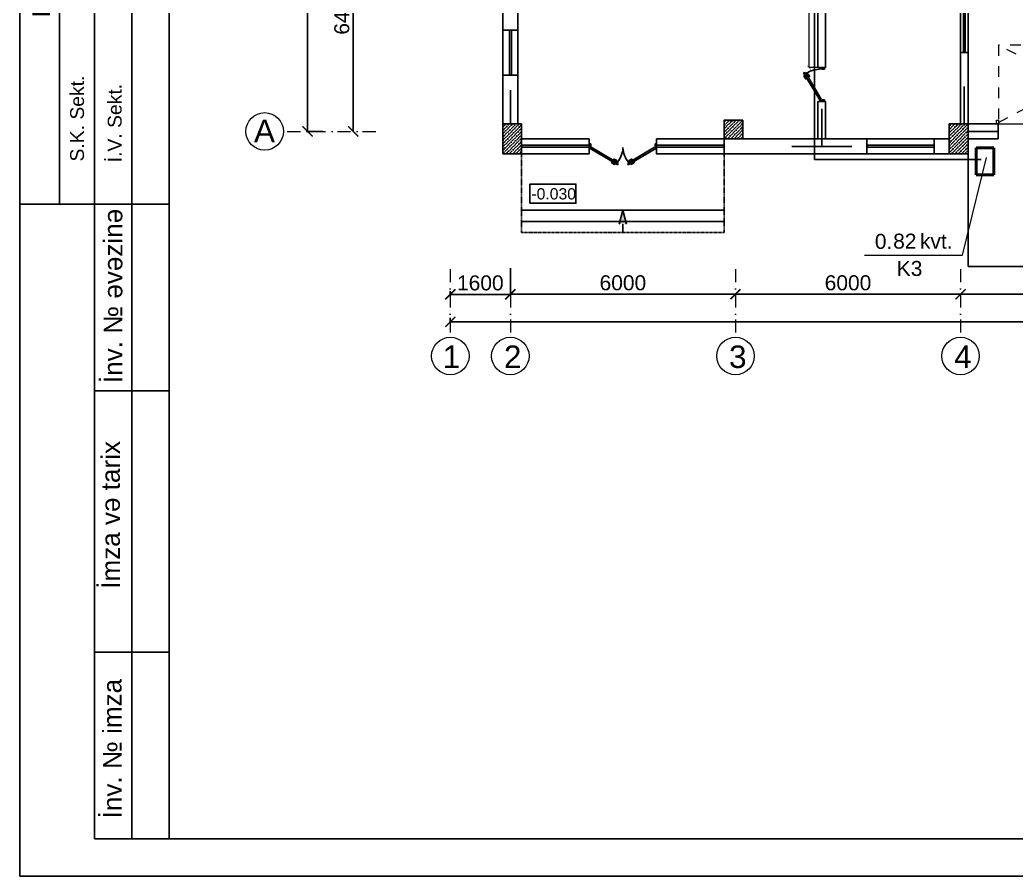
# Model space of a CAD drawing. Header units: millimetres. Extents: x 42452 to 2852333, y -419346 to 834876.
# Drawn here: x 2504668 to 2531220, y 554753 to 577583 of the extents above; entities that cross this region are included whole.
import ezdxf

# ---------------------------------------------------------------- set-up
doc = ezdxf.new("R2010")
doc.units = ezdxf.units.MM
for name, pattern in [('( Hidden )', [0.275, 0.15, -0.125]), ('Штриховая', [564.444447, 282.222223, -282.222223]), ('Штрихпунктирная', [670.277762, 352.777767, -176.388884, 0, -141.111112])]:
    doc.linetypes.add(name, pattern=pattern)
for name, color, linetype, lineweight in [('0_Ном._пера__1', 7, 'Continuous', 15), ('0_Ном._пера__7', 7, 'Continuous', 60), ('c_dv_l x_tti-25_Ном._пера__21_Ном._пера__21', 7, 'Continuous', 30), ('memar', 7, 'Continuous', 25), ('Text blocks_Ном._пера__1', 7, 'Continuous', 15), ('ДВЕРИ', 7, 'Continuous', 5), ('Двери ArchiCAD_Ном._пера__143', 30, 'Continuous', 0), ('надписи', 5, 'Continuous', 30), ('размер_Ном._пера__241_Ном._пера__7', 7, 'Continuous', 60), ('Соедин_роз', 94, 'Continuous', 30)]:
    doc.layers.add(name, color=color, linetype=linetype, lineweight=lineweight)
doc.layers.add('Двери ArchiCAD_Ном._пера__3', color=30, linetype='Continuous', lineweight=15, true_color=0xff6600)
doc.styles.get("Standard").update_dxf_attribs({"font": 'arial.ttf'})
doc.styles.add('СГЕНЕРИР_СТИЛЬ_1', font='arial.ttf')
doc.styles.add('СГЕНЕРИР_СТИЛЬ_5', font='')
doc.styles.get('СГЕНЕРИР_СТИЛЬ_5').set_extended_font_data('Arial Az Lat Кириллический')
doc.dimstyles.new('col mtn', dxfattribs={"dimtxt": 250, "dimasz": 100, "dimexe": 1.25, "dimexo": 0.625, "dimgap": 70, "dimtad": 1, "dimdec": 0, "dimtxsty": 'Standard', "dimblk": 'ARCHTICK', "dimcen": 2.5, "dimadec": 0, "dimazin": 0, "dimtfac": 1, "dimtdec": 0, "dimtmove": 0, "dimatfit": 3, "dimldrblk": 'ARCHTICK', "dimfxl": 300, "dimfxlon": 1, "dimlwd": 9, "dimlwe": 9, "dimarcsym": 0})
doc.dimstyles.new('razmeri a-g', dxfattribs={"dimtxt": 400, "dimasz": 270, "dimexe": 1.25, "dimexo": 0.625, "dimgap": 100, "dimtad": 1, "dimdec": 0, "dimtxsty": 'Standard', "dimblk": 'ARCHTICK', "dimcen": 2.5, "dimadec": 0, "dimazin": 0, "dimtfac": 1, "dimtdec": 0, "dimtmove": 0, "dimatfit": 3, "dimfxl": 1, "dimarcsym": 0})

# ---------------------------------------------------------------- blocks, each defined once
blk = doc.blocks.new('123vv')
at = {"layer": '0_Ном._пера__1', "linetype": 'Continuous', "lineweight": 25}
blk.add_line((41984, -698025), (38898, -698025), dxfattribs=at)
at = {"layer": '0_Ном._пера__1', "color": 5, "linetype": 'Continuous', "lineweight": 25, "flags": 128}
for points in [[(39821, -700413), (40908, -700763), (40586, -700737), (40531, -700741), (40477, -700753), (40426, -700775), (40379, -700804), (40338, -700841), (40303, -700884), (40276, -700932), (40257, -700984), (40266, -701058), (40286, -701129), (40317, -701196), (40358, -701258), (40408, -701313), (40467, -701359), (40512, -701383), (40561, -701399), (40612, -701408), (40663, -701408), (40714, -701401), (40763, -701385), (40787, -701368), (40808, -701347), (40826, -701323), (40839, -701296), (40849, -701268), (40854, -701239), (40854, -701209), (40849, -701180), (40840, -701151), (40827, -701125), (40771, -701030), (40702, -700945), (40620, -700871), (40568, -700837), (40512, -700811), (40509, -700811), (40507, -700812), (40505, -700814), (40503, -700815), (40501, -700817), (40500, -700820), (40499, -700822), (40499, -700825), (40499, -700827), (40499, -700830), (40500, -700832), (40501, -700834), (40503, -700836), (40505, -700838), (40507, -700839), (40510, -700840), (40512, -700840), (40515, -700840), (40546, -700832), (40576, -700818), (40603, -700800), (40627, -700777), (40629, -700748), (40628, -700718), (40621, -700689), (40610, -700661), (40594, -700636), (40575, -700613), (40552, -700594), (40526, -700579), (40499, -700568), (40470, -700561), (40440, -700559), (40433, -700559), (40427, -700559), (40420, -700561), (40414, -700564), (40409, -700567), (40404, -700572), (40400, -700577), (40397, -700583), (40395, -700590), (40394, -700596), (40394, -700603), (40396, -700609), (40398, -700616), (40402, -700621), (40406, -700626), (40411, -700631), (40417, -700634), (40423, -700636), (40430, -700637), (40437, -700637), (40443, -700636), (40466, -700629), (40488, -700619), (40508, -700606), (40525, -700590), (40539, -700571), (40550, -700549), (40551, -700514), (40546, -700479), (40536, -700446), (40520, -700415), (40499, -700387), (40473, -700362), (40444, -700343), (40412, -700328), (40405, -700328), (40397, -700329), (40390, -700331), (40384, -700334), (40378, -700338), (40373, -700343), (40369, -700349), (40366, -700356), (40364, -700363), (40363, -700370), (40364, -700377), (40366, -700384), (40369, -700391), (40373, -700397), (40378, -700402), (40384, -700406), (40390, -700410), (40397, -700412), (40404, -700413), (40412, -700412), (40419, -700410), (40444, -700400), (40467, -700386), (40488, -700369), (40505, -700349), (40520, -700326), (40511, -700295), (40497, -700266), (40479, -700239), (40456, -700216), (40430, -700198), (40401, -700183), (40217, -700037), (40015, -699918), (39798, -699827), (39795, -699825), (39791, -699823), (39786, -699822), (39782, -699822), (39778, -699823), (39774, -699824), (39770, -699826), (39766, -699828), (39763, -699832), (39761, -699835), (39759, -699839), (39758, -699843), (39757, -699847), (39758, -699852), (39759, -699856), (39761, -699860), (39763, -699864), (39766, -699867), (39769, -699869), (39773, -699871), (39777, -699873), (40657, -700188), (40873, -700218), (40871, -700225), (40868, -700232), (40864, -700238), (40859, -700244), (40853, -700248), (40846, -700252), (40839, -700254), (40831, -700255), (40824, -700255), (40816, -700254), (40809, -700252), (40693, -700184), (40586, -700105), (40578, -700096), (40571, -700087), (40566, -700076), (40563, -700065), (40561, -700053), (40562, -700042), (40565, -700030), (40570, -700020), (40576, -700010), (40584, -700001), (40593, -699994), (40604, -699989), (40615, -699985), (40626, -699984), (40638, -699984), (40650, -699986), (40661, -699991), (40656, -699986), (40652, -699981), (40649, -699975), (40648, -699969), (40647, -699962), (40647, -699956), (40649, -699950), (40651, -699944), (40655, -699938), (40659, -699933), (40664, -699929), (40669, -699926), (40676, -699924), (40682, -699922), (40688, -699922), (40695, -699923), (40701, -699925), (40776, -700003), (40862, -700068), (40956, -700120)], [(40114, -700786), (40096, -700791), (40079, -700800), (40064, -700811), (40051, -700825), (40040, -700841), (40032, -700858), (40027, -700876), (40025, -700895), (40027, -700914), (40031, -700932), (40038, -700950), (40048, -700966), (40061, -700980), (40076, -700992), (40092, -701001), (40110, -701007), (40251, -701054), (40396, -701085), (40532, -701105), (40665, -701144), (40842, -701195), (40902, -701220), (40958, -701252), (40967, -701267), (40973, -701282), (40976, -701299), (40977, -701315), (40975, -701332), (40970, -701347), (40962, -701362), (40953, -701376), (40941, -701387), (40933, -701395), (40923, -701401), (40913, -701406), (40903, -701409), (40892, -701410), (40881, -701409), (40870, -701407), (40860, -701402), (40850, -701397), (40380, -700937), (40255, -700831), (40119, -700739), (40110, -700731), (40100, -700726), (40089, -700722), (40078, -700720), (40066, -700720), (40055, -700722), (40044, -700726), (40041, -700732), (40040, -700738), (40040, -700745), (40040, -700752), (40042, -700758), (40045, -700764), (40049, -700769), (40054, -700774), (40059, -700778), (40066, -700780), (40072, -700782), (40749, -700991), (40757, -700993), (40765, -700993), (40773, -700993), (40781, -700990), (40788, -700987), (40795, -700983), (40801, -700977), (40806, -700971), (40810, -700964), (40813, -700957), (40748, -700906)]]:
    blk.add_lwpolyline(points, dxfattribs=at)
at = {"layer": '0_Ном._пера__1', "color": 5, "linetype": 'Continuous', "lineweight": 25}
for points, knots in [([(39692, -700580), (39688, -700572), (39683, -700564), (39676, -700564), (39669, -700563), (39660, -700569), (39657, -700575), (39651, -700590), (39672, -700608), (39692, -700610), (39706, -700611), (39720, -700603), (39725, -700593), (39734, -700575), (39718, -700552), (39701, -700531), (39641, -700450), (39591, -700397), (39537, -700342), (39451, -700255), (39355, -700164), (39251, -700075), (39166, -700002), (39076, -699931), (39002, -699873), (38958, -699838), (38919, -699808), (38847, -699759), (38840, -699754), (38833, -699749), (38831, -699749), (38829, -699749), (38839, -699761), (38849, -699772), (38918, -699847), (38958, -699868), (39005, -699899), (39076, -699948), (39163, -700023), (39249, -700091), (39358, -700177), (39466, -700251), (39578, -700304), (39613, -700321), (39649, -700335), (39693, -700350), (39700, -700353), (39708, -700355), (39713, -700356), (39747, -700365), (39661, -700312), (39599, -700267), (39469, -700175), (39442, -700118), (39386, -700055), (39340, -700002), (39275, -699944), (39209, -699878), (39205, -699874), (39201, -699870), (39199, -699867), (39176, -699844), (39240, -699911), (39288, -699956), (39354, -700019), (39389, -700038), (39429, -700061), (39465, -700081), (39505, -700103), (39565, -700135), (39609, -700159), (39664, -700188), (39676, -700161), (39679, -700152), (39678, -700136), (39676, -700123), (39670, -700098), (39658, -700078), (39644, -700060), (39618, -700022), (39587, -699985), (39553, -699953), (39492, -699895), (39419, -699852), (39342, -699814), (39287, -699787), (39231, -699763), (39168, -699764), (39137, -699764), (39104, -699770), (39083, -699790), (39070, -699803), (39061, -699821), (39057, -699840), (39053, -699864), (39059, -699888), (39068, -699910), (39092, -699964), (39141, -700007), (39195, -700025), (39264, -700048), (39341, -700029), (39415, -700025), (39467, -700023), (39517, -700028), (39568, -700025), (39604, -700023), (39640, -700018), (39676, -700025), (39701, -700030), (39726, -700042), (39745, -700059), (39768, -700081), (39781, -700111), (39790, -700142), (39803, -700187), (39807, -700231), (39810, -700276)], [0, 0, 0, 0, 1, 1, 1, 2, 2, 2, 3, 3, 3, 4, 4, 4, 5, 5, 5, 6, 6, 6, 7, 7, 7, 8, 8, 8, 9, 9, 9, 10, 10, 10, 11, 11, 11, 12, 12, 12, 13, 13, 13, 14, 14, 14, 15, 15, 15, 16, 16, 16, 17, 17, 17, 18, 18, 18, 19, 19, 19, 20, 20, 20, 21, 21, 21, 22, 22, 22, 23, 23, 23, 24, 24, 24, 25, 25, 25, 26, 26, 26, 27, 27, 27, 28, 28, 28, 29, 29, 29, 30, 30, 30, 31, 31, 31, 32, 32, 32, 33, 33, 33, 34, 34, 34, 35, 35, 35, 36, 36, 36, 37, 37, 37, 38, 38, 38, 39, 39, 39, 39]), ([(39330, -700734), (39267, -700678), (39205, -700621), (39155, -700560), (39127, -700525), (39102, -700488), (39055, -700460), (39039, -700450), (39020, -700441), (39007, -700449), (38998, -700455), (38992, -700471), (38993, -700484), (38995, -700509), (39021, -700523), (39045, -700535), (39106, -700568), (39157, -700592), (39209, -700620), (39346, -700692), (39488, -700785), (39623, -700876), (39683, -700916), (39740, -700955), (39791, -701006), (39827, -701041), (39859, -701082), (39874, -701130), (39885, -701167), (39886, -701209), (39884, -701246), (39883, -701282), (39879, -701314), (39844, -701354), (39814, -701389), (39761, -701430), (39760, -701407), (39760, -701402), (39762, -701392), (39765, -701383), (39778, -701329), (39777, -701283), (39765, -701238), (39747, -701172), (39709, -701106), (39680, -701047), (39630, -700944), (39609, -700858), (39486, -700746), (39397, -700665), (39255, -700570), (39285, -700584), (39299, -700591), (39343, -700617), (39380, -700640), (39429, -700670), (39465, -700695), (39503, -700716), (39553, -700745), (39608, -700769), (39677, -700799), (39688, -700804), (39700, -700809), (39707, -700810), (39736, -700816), (39669, -700745), (39623, -700698), (39560, -700632), (39539, -700611), (39476, -700570), (39448, -700552), (39413, -700529), (39404, -700524), (39384, -700511), (39495, -700579), (39566, -700621), (39613, -700650), (39643, -700666), (39681, -700678), (39710, -700686), (39744, -700691), (39778, -700697)], [0, 0, 0, 0, 1, 1, 1, 2, 2, 2, 3, 3, 3, 4, 4, 4, 5, 5, 5, 6, 6, 6, 7, 7, 7, 8, 8, 8, 9, 9, 9, 10, 10, 10, 11, 11, 11, 12, 12, 12, 13, 13, 13, 14, 14, 14, 15, 15, 15, 16, 16, 16, 17, 17, 17, 18, 18, 18, 19, 19, 19, 20, 20, 20, 21, 21, 21, 22, 22, 22, 23, 23, 23, 24, 24, 24, 25, 25, 25, 26, 26, 26, 27, 27, 27, 27]), ([(41075, -701565), (41029, -701427), (40983, -701289), (40934, -701152), (40886, -701018), (40833, -700885), (40781, -700751)], [0, 0, 0, 0, 1, 1, 1, 2, 2, 2, 2])]:
    blk.add_open_spline(points, degree=3, knots=knots, dxfattribs=at)
at = {"layer": 'размер_Ном._пера__241_Ном._пера__7', "linetype": 'Continuous', "lineweight": 25}
for p, q in [((41984, -695968), (37671, -695968)), ((38832, -695968), (38832, -712422)), ((39860, -695968), (39860, -712422)), ((40955, -695968), (40955, -712422)), ((42050, -702138), (38832, -702138)), ((42050, -706252), (38832, -706252)), ((42050, -712422), (37671, -712422))]:
    blk.add_line(p, q, dxfattribs=at)
at = {"layer": '0_Ном._пера__7', "linetype": 'Continuous', "lineweight": 25, "attachment_point": 4, "rotation": 90, "style": 'СГЕНЕРИР_СТИЛЬ_1'}
for s, insert, char_height in [('\\A1;{\\fArial|b0|i0|c204|p38;Q\\fArial Az Lat Кириллический|b0|i0|c0|p34;я\\fArial|b0|i0|c204|p38;mb\\fArial Az Lat Кириллический|b0|i0|c0|p34;я\\fArial|b0|i0|c204|p38;rova T.}', (39452, -706023), 405.697), ('\\A1;{\\fArial|b0|i0|c204|p38;B\\fArial Az Lat Кириллический|b0|i0|c0|p34;я\\fArial|b0|i0|c204|p38;d\\fArial Az Lat Кириллический|b0|i0|c0|p34;я\\fArial|b0|i0|c204|p38;lova S.}', (40323, -705845), 405.697), ('{S.K. Sekt.}', (39349, -711170), 405.7), ('{İ.V. Sekt. }', (40452, -711193), 405.7)]:
    blk.add_mtext(s, dxfattribs=dict(at, insert=insert, char_height=char_height))
at = {"layer": 'Text blocks_Ном._пера__1', "linetype": 'Continuous', "lineweight": 25, "insert": (38372, -704146), "char_height": 514.2, "attachment_point": 5, "rotation": 90, "style": 'СГЕНЕРИР_СТИЛЬ_5'}
blk.add_mtext('{\\fArial|b0|i0|c238|p34;Razılaşdırılmışdır}', dxfattribs=at)
blk = doc.blocks.new('Ворота гаражные подъемные 16')
at = {"layer": 'Двери ArchiCAD_Ном._пера__143', "linetype": 'Штриховая'}
for p, q in [((-1990, -2500), (-1990, -440)), ((-1990, -440), (1990, -2500)), ((1990, -440), (-1990, -2500)), ((1990, -440), (1990, -2500)), ((1990, -2500), (-1990, -2500))]:
    blk.add_line(p, q, dxfattribs=at)
at = {"layer": 'Двери ArchiCAD_Ном._пера__3', "linetype": 'Continuous'}
for p, q in [((-1990, -400), (-2040, -400)), ((-2040, -400), (-2040, -500)), ((-2040, -500), (-1990, -500)), ((-1990, -500), (-1990, -400)), ((-1990, -400), (1990, -400)), ((2040, -400), (1990, -400)), ((1990, -400), (1990, -500)), ((1990, -500), (2040, -500)), ((2040, -500), (2040, -400))]:
    blk.add_line(p, q, dxfattribs=at)
blk = doc.blocks.new('qapi 700')
at = {"layer": 'ДВЕРИ', "color": 251, "lineweight": 25, "true_color": 0x636466}
for p, q in [((1281620, 90086), (1281659, 90086)), ((1281651, 89997), (1281651, 90034)), ((1281651, 90034), (1281659, 90034)), ((1281659, 90034), (1281659, 90086)), ((1282420, 90086), (1282380, 90086)), ((1282380, 90034), (1282380, 90085)), ((1282388, 90034), (1282380, 90034)), ((1282388, 89997), (1282388, 90034)), ((1281620, 89997), (1281651, 89997)), ((1282368, 90010), (1281735, 89633)), ((1282395, 89980), (1281741, 89591)), ((1282382, 89987), (1282368, 90010)), ((1282388, 89991), (1282382, 89987)), ((1282420, 89997), (1282388, 89997)), ((1282420, 89997), (1282388, 89997)), ((1282395, 89980), (1282388, 89991)), ((1281733, 89605), (1281747, 89613)), ((1281741, 89591), (1281733, 89605)), ((1281747, 89613), (1281735, 89633)), ((1281812, 89685), (1281762, 89656)), ((1281762, 89656), (1281765, 89651)), ((1281776, 89665), (1281770, 89676)), ((1281775, 89698), (1281826, 89728)), ((1281785, 89617), (1281787, 89613)), ((1281787, 89613), (1281837, 89642)), ((1281792, 89676), (1281793, 89674)), ((1281835, 89712), (1281794, 89687)), ((1281802, 89622), (1281809, 89609)), ((1281814, 89681), (1281812, 89685)), ((1281820, 89629), (1281818, 89631)), ((1281872, 89650), (1281831, 89626)), ((1281831, 89604), (1281881, 89634)), ((1281837, 89642), (1281835, 89646)), ((1281836, 89725), (1281838, 89722)), ((1281884, 89645), (1281883, 89647))]:
    blk.add_line(p, q, dxfattribs=at)
for centre, radius, start, end in [((1282471, 90052), 821, 183.4077, 209.5706), ((1281783, 89684), 15.9, 120.7133, 210.7133), ((1281798, 89680), 7.94, 120.7133, 210.7133), ((1281823, 89617), 15.9, 210.7133, 300.7133), ((1281827, 89633), 7.94, 210.7133, 300.7133), ((1281830, 89721), 7.94, 30.7133, 120.7133), ((1281831, 89718), 7.94, 300.7133, 30.7133), ((1281876, 89643), 7.94, 30.7133, 120.7133), ((1281877, 89641), 7.94, 300.7133, 30.7133)]:
    blk.add_arc(centre, radius, start, end, dxfattribs=at)
blk = doc.blocks.new('DSA')
at = {"layer": 'ДВЕРИ', "color": 251, "lineweight": 25, "true_color": 0x636466}
for p, q in [((153780, 788017), (153820, 788017)), ((153780, 787928), (153812, 787928)), ((153780, 787928), (153812, 787928)), ((153804, 787910), (153811, 787922)), ((153804, 787910), (154462, 787520)), ((153811, 787922), (153818, 787918)), ((153812, 787928), (153812, 787965)), ((153812, 787965), (153820, 787965)), ((153818, 787918), (153832, 787941)), ((153820, 787965), (153820, 788016)), ((153832, 787941), (154468, 787562)), ((155336, 787941), (154700, 787562)), ((155364, 787910), (154706, 787520)), ((155350, 787918), (155336, 787941)), ((155388, 788017), (155348, 788017)), ((155348, 787965), (155348, 788016)), ((155356, 787965), (155348, 787965)), ((155357, 787922), (155350, 787918)), ((155356, 787928), (155356, 787965)), ((155388, 787928), (155356, 787928)), ((155388, 787928), (155356, 787928)), ((155364, 787910), (155357, 787922)), ((154366, 787654), (154365, 787652)), ((154367, 787641), (154409, 787616)), ((154428, 787627), (154377, 787657)), ((154388, 787610), (154391, 787615)), ((154391, 787615), (154441, 787585)), ((154411, 787605), (154410, 787603)), ((154426, 787594), (154433, 787605)), ((154777, 787615), (154727, 787585)), ((154742, 787594), (154735, 787605)), ((154740, 787627), (154791, 787657)), ((154757, 787605), (154758, 787603)), ((154801, 787641), (154760, 787616)), ((154780, 787610), (154777, 787615)), ((154802, 787654), (154804, 787652)), ((154318, 787574), (154320, 787576)), ((154372, 787532), (154321, 787563)), ((154331, 787579), (154372, 787555)), ((154365, 787571), (154368, 787575)), ((154415, 787542), (154365, 787571)), ((154383, 787557), (154384, 787560)), ((154401, 787550), (154394, 787538)), ((154418, 787546), (154415, 787542)), ((154441, 787585), (154438, 787580)), ((154456, 787542), (154468, 787562)), ((154470, 787534), (154456, 787542)), ((154462, 787520), (154470, 787534)), ((154698, 787534), (154712, 787542)), ((154706, 787520), (154698, 787534)), ((154712, 787542), (154700, 787562)), ((154727, 787585), (154730, 787580)), ((154750, 787546), (154753, 787542)), ((154753, 787542), (154803, 787571)), ((154767, 787550), (154775, 787538)), ((154785, 787557), (154784, 787560)), ((154837, 787579), (154796, 787555)), ((154797, 787532), (154847, 787563)), ((154803, 787571), (154800, 787575)), ((154850, 787574), (154848, 787576))]:
    blk.add_line(p, q, dxfattribs=at)
for centre, radius, start, end in [((154002, 787952), 583, 319.7101, 357.5846), ((155160, 787950), 576, 182.1815, 220.5237), ((154371, 787648), 7.98, 149.2867, 239.2867), ((154373, 787650), 7.98, 59.2867, 149.2867), ((154404, 787609), 7.98, 329.2867, 59.2867), ((154420, 787613), 16, 329.2867, 59.2867), ((154748, 787613), 16, 120.7133, 210.7133), ((154764, 787609), 7.98, 120.7133, 210.7133), ((154795, 787650), 7.98, 30.7133, 120.7133), ((154797, 787648), 7.98, 300.7133, 30.7133), ((154325, 787569), 7.98, 149.2867, 239.2867), ((154327, 787572), 7.98, 59.2867, 149.2867), ((154376, 787561), 7.98, 239.2867, 329.2867), ((154380, 787546), 16, 239.2867, 329.2867), ((154788, 787546), 16, 210.7133, 300.7133), ((154792, 787561), 7.98, 210.7133, 300.7133), ((154842, 787572), 7.98, 30.7133, 120.7133), ((154843, 787569), 7.98, 300.7133, 30.7133)]:
    blk.add_arc(centre, radius, start, end, dxfattribs=at)
blk = doc.blocks.new('_ArchTick')
at = {"color": 0, "linetype": 'ByBlock', "const_width": 0.15}
blk.add_lwpolyline([(-0.5, -0.5), (0.5, 0.5)], dxfattribs=at)
blk = doc.blocks.new('*D209')
at = {"layer": 'Defpoints', "color": 0, "lineweight": 30, "transparency": 16777216}
for p in [(2525703, 600312), (2525940, 600312), (2525940, 576311)]:
    blk.add_point(p, dxfattribs=at)
at = {"layer": 'memar', "color": 0, "lineweight": 9, "transparency": 16777216}
for p, q in [((2525939, 600312), (2525702, 600312)), ((2525703, 576311), (2525703, 600312)), ((2525939, 576311), (2525702, 576311))]:
    blk.add_line(p, q, dxfattribs=at)
at = {"layer": 'memar', "color": 0, "lineweight": 9, "transparency": 16777216, "xscale": 100, "yscale": 100, "zscale": 100}
for p, rotation in [((2525703, 600312), 90), ((2525703, 576311), 270)]:
    blk.add_blockref('_ArchTick', p, dxfattribs=dict(at, rotation=rotation))
at = {"layer": 'memar', "color": 0, "lineweight": 25, "transparency": 16777216, "insert": (2525505, 588311), "char_height": 250, "attachment_point": 5, "rotation": 90}
blk.add_mtext('24000', dxfattribs=at)
blk = doc.blocks.new('*D192')
at = {"layer": 'Defpoints', "color": 0, "lineweight": 30, "transparency": 16777216}
for p in [(2512739, 609212), (2512335, 574612), (2512739, 574612)]:
    blk.add_point(p, dxfattribs=at)
at = {"layer": 'memar', "color": 0, "lineweight": -2, "transparency": 16777216}
for p, q in [((2512738, 609212), (2512333, 609212)), ((2512335, 609212), (2512335, 574612)), ((2512738, 574612), (2512333, 574612))]:
    blk.add_line(p, q, dxfattribs=at)
at = {"layer": 'memar', "color": 0, "lineweight": -2, "transparency": 16777216, "xscale": 270, "yscale": 270, "zscale": 270}
for p, rotation in [((2512335, 609212), 90), ((2512335, 574612), 270)]:
    blk.add_blockref('_ArchTick', p, dxfattribs=dict(at, rotation=rotation))
at = {"layer": 'memar', "color": 0, "lineweight": 15, "transparency": 16777216, "insert": (2512030, 591912), "char_height": 400, "attachment_point": 5, "rotation": 90}
blk.add_mtext('34600', dxfattribs=at)
blk = doc.blocks.new('*D198')
at = {"layer": 'Defpoints', "color": 0, "lineweight": 30, "transparency": 16777216}
for p in [(2513554, 581012), (2513554, 574611), (2513554, 574611)]:
    blk.add_point(p, dxfattribs=at)
at = {"layer": 'memar', "color": 0, "lineweight": -2, "transparency": 16777216}
for p, q in [((2513554, 581012), (2513554, 574611)), ((2513555, 581012), (2513555, 581012)), ((2513555, 574611), (2513555, 574611))]:
    blk.add_line(p, q, dxfattribs=at)
at = {"layer": 'memar', "color": 0, "lineweight": -2, "transparency": 16777216, "xscale": 270, "yscale": 270, "zscale": 270}
for p, rotation in [((2513554, 581012), 90), ((2513554, 574611), 270)]:
    blk.add_blockref('_ArchTick', p, dxfattribs=dict(at, rotation=rotation))
at = {"layer": 'memar', "color": 0, "lineweight": 15, "transparency": 16777216, "insert": (2513250, 577811), "char_height": 400, "attachment_point": 5, "rotation": 90}
blk.add_mtext('6400', dxfattribs=at)
blk = doc.blocks.new('*D199')
at = {"layer": 'Defpoints', "color": 0, "lineweight": 30, "transparency": 16777216}
for p in [(2516140, 569643), (2516140, 569533), (2561341, 569643)]:
    blk.add_point(p, dxfattribs=at)
at = {"layer": 'memar', "color": 0, "lineweight": -2, "transparency": 16777216}
for p, q in [((2516140, 569642), (2516140, 569532)), ((2561341, 569533), (2516140, 569533)), ((2561341, 569642), (2561341, 569532))]:
    blk.add_line(p, q, dxfattribs=at)
at = {"layer": 'memar', "color": 0, "lineweight": -2, "transparency": 16777216, "xscale": 270, "yscale": 270, "zscale": 270, "rotation": 180}
blk.add_blockref('_ArchTick', (2516140, 569533), dxfattribs=at)
at = {"layer": 'memar', "color": 0, "lineweight": -2, "transparency": 16777216, "xscale": 270, "yscale": 270, "zscale": 270}
blk.add_blockref('_ArchTick', (2561341, 569533), dxfattribs=at)
at = {"layer": 'memar', "color": 0, "lineweight": 15, "transparency": 16777216, "insert": (2538740, 569838), "char_height": 400, "attachment_point": 5}
blk.add_mtext('45200', dxfattribs=at)
blk = doc.blocks.new('*D200')
at = {"layer": 'Defpoints', "color": 0, "lineweight": 30, "transparency": 16777216}
for p in [(2516140, 570349), (2517740, 570349), (2517740, 570264)]:
    blk.add_point(p, dxfattribs=at)
at = {"layer": 'memar', "color": 0, "lineweight": -2, "transparency": 16777216}
for p, q in [((2516140, 570349), (2516140, 570263)), ((2517740, 570349), (2517740, 570263)), ((2516140, 570264), (2517740, 570264))]:
    blk.add_line(p, q, dxfattribs=at)
at = {"layer": 'memar', "color": 0, "lineweight": -2, "transparency": 16777216, "xscale": 270, "yscale": 270, "zscale": 270, "rotation": 180}
blk.add_blockref('_ArchTick', (2516140, 570264), dxfattribs=at)
at = {"layer": 'memar', "color": 0, "lineweight": -2, "transparency": 16777216, "xscale": 270, "yscale": 270, "zscale": 270}
blk.add_blockref('_ArchTick', (2517740, 570264), dxfattribs=at)
at = {"layer": 'memar', "color": 0, "lineweight": 15, "transparency": 16777216, "insert": (2516940, 570568), "char_height": 400, "attachment_point": 5}
blk.add_mtext('1600', dxfattribs=at)
blk = doc.blocks.new('*D201')
at = {"layer": 'Defpoints', "color": 0, "lineweight": 30, "transparency": 16777216}
for p in [(2517740, 570961), (2523740, 570267), (2523740, 570267)]:
    blk.add_point(p, dxfattribs=at)
at = {"layer": 'memar', "color": 0, "lineweight": -2, "transparency": 16777216}
for p, q in [((2517740, 570960), (2517740, 570265)), ((2517740, 570267), (2523740, 570267)), ((2523740, 570266), (2523740, 570265))]:
    blk.add_line(p, q, dxfattribs=at)
at = {"layer": 'memar', "color": 0, "lineweight": -2, "transparency": 16777216, "xscale": 270, "yscale": 270, "zscale": 270, "rotation": 180}
blk.add_blockref('_ArchTick', (2517740, 570267), dxfattribs=at)
at = {"layer": 'memar', "color": 0, "lineweight": -2, "transparency": 16777216, "xscale": 270, "yscale": 270, "zscale": 270}
blk.add_blockref('_ArchTick', (2523740, 570267), dxfattribs=at)
at = {"layer": 'memar', "color": 0, "lineweight": 15, "transparency": 16777216, "insert": (2520740, 570571), "char_height": 400, "attachment_point": 5}
blk.add_mtext('6000', dxfattribs=at)
blk = doc.blocks.new('*D202')
at = {"layer": 'Defpoints', "color": 0, "lineweight": 30, "transparency": 16777216}
for p in [(2523740, 570267), (2529740, 570267), (2529740, 570267)]:
    blk.add_point(p, dxfattribs=at)
at = {"layer": 'memar', "color": 0, "lineweight": -2, "transparency": 16777216}
for p, q in [((2523740, 570267), (2523740, 570268)), ((2523740, 570267), (2529740, 570267)), ((2529740, 570267), (2529740, 570268))]:
    blk.add_line(p, q, dxfattribs=at)
at = {"layer": 'memar', "color": 0, "lineweight": -2, "transparency": 16777216, "xscale": 270, "yscale": 270, "zscale": 270, "rotation": 180}
blk.add_blockref('_ArchTick', (2523740, 570267), dxfattribs=at)
at = {"layer": 'memar', "color": 0, "lineweight": -2, "transparency": 16777216, "xscale": 270, "yscale": 270, "zscale": 270}
blk.add_blockref('_ArchTick', (2529740, 570267), dxfattribs=at)
at = {"layer": 'memar', "color": 0, "lineweight": 15, "transparency": 16777216, "insert": (2526740, 570571), "char_height": 400, "attachment_point": 5}
blk.add_mtext('6000', dxfattribs=at)
blk = doc.blocks.new('*D203')
at = {"layer": 'Defpoints', "color": 0, "lineweight": 30, "transparency": 16777216}
for p in [(2529740, 570267), (2535740, 570267), (2535740, 570267)]:
    blk.add_point(p, dxfattribs=at)
at = {"layer": 'memar', "color": 0, "lineweight": -2, "transparency": 16777216}
for p, q in [((2529740, 570267), (2529740, 570268)), ((2529740, 570267), (2535740, 570267)), ((2535740, 570267), (2535740, 570268))]:
    blk.add_line(p, q, dxfattribs=at)
at = {"layer": 'memar', "color": 0, "lineweight": -2, "transparency": 16777216, "xscale": 270, "yscale": 270, "zscale": 270, "rotation": 180}
blk.add_blockref('_ArchTick', (2529740, 570267), dxfattribs=at)
at = {"layer": 'memar', "color": 0, "lineweight": -2, "transparency": 16777216, "xscale": 270, "yscale": 270, "zscale": 270}
blk.add_blockref('_ArchTick', (2535740, 570267), dxfattribs=at)
at = {"layer": 'memar', "color": 0, "lineweight": 15, "transparency": 16777216, "insert": (2532740, 570571), "char_height": 400, "attachment_point": 5}
blk.add_mtext('6000', dxfattribs=at)

msp = doc.modelspace()

# ---------------------------------------------------------------- hatches: boundary and pattern name
at = {"layer": 'memar', "lineweight": 25}
h = msp.add_hatch(dxfattribs=at)
h.set_pattern_fill('ANSI36', color=256, scale=500)
h.set_pattern_definition([(45, (833242.44, 2857009.09), (33.1456304, 121.533978), [156.25, -31.25, 0, -31.25])])
h.paths.add_polyline_path([(2523440.05661, 574911.57411), (2523440.05646, 574411.56913), (2523940.05646, 574411.56913), (2523940.05661, 574911.57411)])
h = msp.add_hatch(dxfattribs=at)
h.set_pattern_fill('ANSI36', color=256, scale=500)
h.set_pattern_definition([(45, (839142.44, 2857009.09), (33.1456304, 121.533978), [156.25, -31.25, 0, -31.25])])
h.paths.add_polyline_path([(2517540.05675, 574811.57411), (2517540.0566, 574011.57863), (2518040.0566, 574011.57863), (2518040.05675, 574811.57411)])
h = msp.add_hatch(dxfattribs=at)
h.set_pattern_fill('ANSI36', color=256, scale=500)
h.set_pattern_definition([(45, (827242.44, 2857009.09), (33.1456304, 121.533978), [156.25, -31.25, 0, -31.25])])
h.paths.add_polyline_path([(2529440.05661, 574811.57411), (2529440.05646, 574011.57421), (2529940.05646, 574011.57421), (2529940.05661, 574811.57411)])
at = {"layer": 'memar', "linetype": 'Continuous', "lineweight": 25, "true_color": 0x000000}
msp.add_hatch(color=18, dxfattribs=at).paths.add_polyline_path([(2520740.05668, 572511.57051), (2520840.05668, 572138.36551), (2520640.05668, 572138.36551)])

# ---------------------------------------------------------------- linework, layer by layer
at = {"layer": 'c_dv_l x_tti-25_Ном._пера__21_Ном._пера__21', "linetype": 'Continuous', "lineweight": 25}
for p, q in [((2506659.14055, 555748.47166), (2506659.14055, 572669.04766)), ((2508649.79655, 572669.04766), (2506659.14055, 572669.04766)), ((2507654.46855, 555748.47166), (2507654.46855, 572669.04766)), ((2508649.79655, 567692.40766), (2506659.14055, 567692.40766)), ((2508649.79655, 560725.11166), (2506659.14055, 560725.11166)), ((2508649.79655, 555748.47166), (2506659.14055, 555748.47166))]:
    msp.add_line(p, q, dxfattribs=at)
at = {"layer": 'c_dv_l x_tti-25_Ном._пера__21_Ном._пера__21', "linetype": 'Continuous', "lineweight": 25, "flags": 128}
for points in [[(2504668.48455, 613875.62686), (2588276.03655, 613875.62686), (2588276.03655, 554753.14366), (2504668.48455, 554753.14366)], [(2508649.79655, 612880.29886), (2587280.70855, 612880.29886), (2587280.70855, 555748.47166), (2508649.79655, 555748.47166)]]:
    msp.add_lwpolyline(points, close=True, dxfattribs=at)
at = {"layer": 'memar', "linetype": 'Штрихпунктирная', "lineweight": 15}
msp.add_line((2511790.04812, 574611.08869), (2514316.43627, 574611.08869), dxfattribs=at)
at = {"layer": 'memar', "lineweight": 25}
msp.add_line((2529940.05657, 574611.09105), (2530739.8803, 574611.09105), dxfattribs=at)
at = {"layer": 'memar', "color": 0, "lineweight": 25}
msp.add_line((2530739.8803, 574411.57411), (2530739.8803, 574811.57411), dxfattribs=at)
at = {"layer": 'memar', "color": 7, "linetype": 'Continuous', "lineweight": 25}
for p, q in [((2529939.8803, 574411.57411), (2529939.8803, 571011.57411)), ((2520740.05668, 572511.57051), (2520640.05668, 572138.36551)), ((2520740.05668, 572511.57051), (2520840.05668, 572138.36551)), ((2520740.05668, 571911.57051), (2520740.05668, 572138.36551)), ((2529939.8803, 571011.57411), (2553540.05661, 571011.57411))]:
    msp.add_line(p, q, dxfattribs=at)
at = {"layer": 'memar', "color": 0, "lineweight": 25}
for points in [[(2526139.8803, 600311.57411), (2526139.87857, 576311.19655)], [(2517539.88736, 574811.57411), (2517540.25153, 599911.57411)], [(2517939.90666, 574811.57411), (2517939.98805, 580811.57411)], [(2525939.87899, 576311.19655), (2525939.8803, 580811.57411)], [(2529739.8803, 574811.57411), (2529739.8803, 576711.19628)], [(2529939.8803, 576711.19628), (2529939.8803, 574811.57411)], [(2525939.70224, 576311.19655), (2526139.87857, 576311.19655)], [(2525939.70224, 575411.19655), (2526139.87851, 575411.19655)], [(2525939.87844, 574411.58953), (2525939.87873, 575411.19655)], [(2526139.87851, 575411.19655), (2526139.87844, 574411.58953)], [(2529939.8803, 574811.57411), (2530739.8803, 574811.57411)], [(2519840.05668, 574011.57787), (2518040.05663, 574011.57864), (2518040.05663, 574411.57864), (2519840.05668, 574411.57787)], [(2521640.05668, 574411.5772), (2523440.05661, 574411.57653)], [(2529939.8803, 574411.57411), (2529939.8803, 574011.57411), (2521640.05668, 574011.5772)], [(2523940.05652, 574411.57635), (2529440.05652, 574411.5743)], [(2530739.8803, 574411.57411), (2529939.8803, 574411.57411)]]:
    msp.add_lwpolyline(points, dxfattribs=at)
for points in [[(2529939.8803, 576711.19628), (2529939.8803, 578311.19628), (2529739.8803, 578311.19628), (2529739.8803, 576711.19628)], [(2517939.97839, 576111.5297), (2517939.97839, 577311.52969), (2517539.97839, 577311.52969), (2517539.97839, 576111.5297)], [(2518040.05675, 574411.57051), (2519840.05668, 574411.57051), (2519840.05668, 574011.57051), (2518040.05675, 574011.57051)], [(2521640.05668, 574411.56913), (2523440.05661, 574411.56913), (2523440.05661, 574011.56913), (2521640.05668, 574011.56913)], [(2527240.05675, 574411.56872), (2529040.05675, 574411.56872), (2529040.05675, 574011.56872), (2527240.05675, 574011.56872)]]:
    msp.add_lwpolyline(points, close=True, dxfattribs=at)
at = {"layer": 'memar', "color": 146, "lineweight": 25, "true_color": 0x105689}
for points in [[(2529864.8803, 578311.19628), (2529814.8803, 578311.19628), (2529814.8803, 576711.19628), (2529864.8803, 576711.19628)], [(2517771.1158, 577311.52969), (2517721.1158, 577311.52969), (2517721.1158, 576111.5297), (2517771.1158, 576111.5297)], [(2519840.05668, 574242.70791), (2519840.05668, 574192.70791), (2518040.05675, 574192.70791), (2518040.05675, 574242.70791)], [(2523440.05661, 574242.70654), (2523440.05661, 574192.70654), (2521640.05668, 574192.70654), (2521640.05668, 574242.70654)], [(2529040.05675, 574242.70612), (2529040.05675, 574192.70612), (2527240.05675, 574192.70612), (2527240.05675, 574242.70612)]]:
    msp.add_lwpolyline(points, close=True, dxfattribs=at)
at = {"layer": 'memar', "lineweight": 25}
for points in [[(2517740.05675, 574811.57411), (2517740.05675, 575711.57411)], [(2517740.05675, 574911.57411), (2517740.05675, 575711.57411)], [(2529839.03939, 574811.57411), (2529839.03946, 575811.57411)], [(2526039.87806, 574211.57556), (2526039.87813, 575211.57556)], [(2526039.87806, 574211.57556), (2525239.87806, 574211.57556)], [(2526039.87806, 574211.57556), (2526839.87806, 574211.57556)]]:
    msp.add_lwpolyline(points, dxfattribs=at)
at = {"layer": 'memar', "color": 3, "lineweight": 25}
for points in [[(2523940.05661, 574911.57411), (2523440.05661, 574911.57411), (2523440.05646, 574411.56913), (2523940.05646, 574411.56913)], [(2518040.05675, 574811.57411), (2517540.05675, 574811.57411), (2517540.0566, 574011.57863), (2518040.0566, 574011.57863)], [(2529940.05661, 574811.57411), (2529440.05661, 574811.57411), (2529440.05646, 574011.57421), (2529940.05646, 574011.57421)]]:
    msp.add_lwpolyline(points, close=True, dxfattribs=at)
at = {"layer": 'memar', "color": 7, "linetype": '( Hidden )', "lineweight": 25}
msp.add_lwpolyline([(2519840.05668, 574011.57051), (2518040.05675, 574011.57051), (2518040.05675, 572511.57051), (2523440.05661, 572511.57051), (2523440.05661, 574011.57051), (2521640.05668, 574011.57051)], dxfattribs=at)
at = {"layer": 'memar', "linetype": 'Continuous', "lineweight": 25, "flags": 128}
msp.add_lwpolyline([(2518260.89109, 572693.19978), (2519490.01187, 572693.19978), (2519490.01187, 573203.84435), (2518260.89109, 573203.84435)], close=True, dxfattribs=at)
at = {"layer": 'memar', "color": 7, "linetype": '( Hidden )', "lineweight": 25}
for points in [[(2518040.05675, 572211.57051), (2523440.05661, 572211.57051), (2523440.05661, 572511.57051), (2518040.05675, 572511.57051)], [(2518040.05675, 571911.57051), (2523440.05661, 571911.57051), (2523440.05661, 572211.57051), (2518040.05675, 572211.57051)]]:
    msp.add_lwpolyline(points, close=True, dxfattribs=at)
at = {"layer": 'memar', "linetype": 'Штрихпунктирная', "lineweight": 15, "flags": 128}
for points in [[(2516140.23004, 570939.19216), (2516140.23, 569120.40617)], [(2517740.23004, 570939.19216), (2517740.23, 569120.40617)], [(2523740.23004, 570939.19216), (2523740.23, 569120.40617)], [(2529740.23011, 570939.19216), (2529740.23011, 570712.5777), (2529740.23, 569120.39168)]]:
    msp.add_lwpolyline(points, dxfattribs=at)
at = {"layer": 'memar', "linetype": 'Continuous', "lineweight": 15}
for centre in [(2511192.24905, 574609.83314), (2516140.22971, 568620.40617), (2517740.22971, 568620.40617), (2523740.22971, 568620.40617), (2529740.22971, 568620.40617)]:
    msp.add_circle(centre, 500, dxfattribs=at)
at = {"layer": 'надписи', "color": 0, "lineweight": 15}
for p, q in [((2529790.93859, 571311.42839), (2530429.79594, 573910.84556)), ((2527179.54736, 571311.42839), (2529790.93859, 571311.42839))]:
    msp.add_line(p, q, dxfattribs=at)
at = {"layer": 'Соедин_роз'}
for p, q in [((2525846.95959, 580723.99113), (2525846.95959, 573858.13898)), ((2525846.95959, 573858.13898), (2530285.42826, 573858.13898))]:
    msp.add_line(p, q, dxfattribs=at)
at = {"layer": 'Соедин_роз', "lineweight": 50}
for p, q in [((2530152.15467, 573454.12568), (2530152.15467, 574171.23639)), ((2530152.15467, 574171.23639), (2530628.46277, 574171.23639)), ((2530628.46277, 573454.12568), (2530628.46277, 574171.23639)), ((2530628.46277, 573454.12568), (2530152.15467, 573454.12568))]:
    msp.add_line(p, q, dxfattribs=at)

# ---------------------------------------------------------------- block references
at = {"lineweight": 25, "xscale": 0.9090909090907544, "yscale": 0.9090909090907544, "zscale": 0.9090909090907544}
msp.add_blockref('123vv', (2470422.49322, 1220325.73138), dxfattribs=at)
at = {"layer": 'memar', "linetype": 'Continuous', "lineweight": 25, "xscale": -1, "zscale": 1000, "rotation": 180}
msp.add_blockref('Ворота гаражные подъемные 16', (2532739.8803, 574411.57411), dxfattribs=at)
at = {"layer": 'memar', "color": 0, "lineweight": 25, "xscale": 1.126653380822725, "yscale": 1.126653380822725, "zscale": 1.126653380822725, "rotation": 270}
msp.add_blockref('qapi 700', (2424617.78992, 2020252.25551), dxfattribs=at)
at = {"layer": 'memar', "color": 1, "lineweight": 25, "xscale": -1.120587658792628, "yscale": 1.120587658792628, "zscale": 1.120587658792628}
msp.add_blockref('DSA', (2693965.08165, -308765.35101), dxfattribs=at)

# ---------------------------------------------------------------- texts
at = {"layer": 'c_dv_l x_tti-25_Ном._пера__21_Ном._пера__21', "linetype": 'Continuous', "lineweight": 25, "char_height": 497.664, "attachment_point": 7, "rotation": 90, "style": 'СГЕНЕРИР_СТИЛЬ_1'}
for s, insert in [('{İnv. № əvəzinə}', (2507406.3382, 567897.59738)), ('{İmza və tarix}', (2507340.11338, 562413.60163)), ('{İnv. № imza}', (2507383.19088, 556291.87278))]:
    msp.add_mtext(s, dxfattribs=dict(at, insert=insert))
at = {"layer": 'memar', "lineweight": 15, "style": 'СГЕНЕРИР_СТИЛЬ_1'}
msp.add_text('A', height=600, dxfattribs=at).set_placement((2510907.45551, 574320.82591))
at = {"layer": 'memar', "linetype": 'Continuous', "lineweight": 25, "insert": (2518301.3949, 573096.05709), "char_height": 300, "attachment_point": 1, "style": 'СГЕНЕРИР_СТИЛЬ_1'}
msp.add_mtext('{-0.030}', dxfattribs=at)
at = {"layer": 'memar', "linetype": 'Continuous', "lineweight": 15, "char_height": 600, "attachment_point": 1, "style": 'СГЕНЕРИР_СТИЛЬ_1'}
for s, insert in [('{\\fArial|b0|i0|c238|p38;1}', (2515935.22002, 568901.30796)), ('2', (2517569.99161, 568901.30796)), ('3', (2523569.99161, 568901.30796)), ('4', (2529569.99161, 568901.30796))]:
    msp.add_mtext(s, dxfattribs=dict(at, insert=insert))
at = {"layer": 'надписи', "color": 0, "lineweight": 15}
for s, p in [('0.', (2527455.21263, 571477.35851)), ('82', (2527944.36881, 571484.17979)), ('kvt.', (2528658.60063, 571482.81553))]:
    msp.add_text(s, height=400, dxfattribs=at).set_placement(p)
at = {"layer": 'надписи', "color": 2, "lineweight": 15}
msp.add_text('K3', height=400, dxfattribs=at).set_placement((2528039.62565, 570756.04765))

# ---------------------------------------------------------------- dimensions: what is measured, and where the dimension line sits
at = {"layer": 'memar', "lineweight": 15}
for base, p1, p2, angle, picture, middle in [((2512334.60062, 574611.59698), (2512738.82879, 609211.57745), (2512738.82879, 574611.59698), 90, '*D192', (2512030.235, 591911.58722)), ((2513554.20283, 574611.08869), (2513554.20283, 581011.57176), (2513554.20283, 574611.08869), 90, '*D198', (2513249.97364, 577811.33022)), ((2523740.23011, 570266.66536), (2517740.23011, 570960.56943), (2523740.23011, 570266.66536), 180, '*D201', (2520740.23011, 570570.89455)), ((2529740.23011, 570266.66536), (2523740.23011, 570266.66536), (2529740.23011, 570266.66536), 180, '*D202', (2526740.23011, 570570.89455)), ((2535740.23011, 570266.66536), (2529740.23011, 570266.66536), (2535740.23011, 570266.66536), 180, '*D203', (2532740.23011, 570570.89455)), ((2516140.23011, 569533.48415), (2561340.6012, 569642.6278), (2516140.23011, 569642.6278), 180, '*D199', (2538740.41565, 569837.71334))]:
    dim = msp.add_linear_dim(base=base, p1=p1, p2=p2, angle=angle, dimstyle='razmeri a-g', dxfattribs=at)
    dim.commit()
    dim.dimension.update_dxf_attribs({"geometry": picture, "text_midpoint": middle})
at = {"layer": 'memar', "lineweight": 25}
dim = msp.add_linear_dim(base=(2525702.9615, 600311.57411), p1=(2525939.70224, 576311.19655), p2=(2525939.8803, 600311.57411), angle=90, dimstyle='col mtn', override={"dimtmove": 1}, dxfattribs=at)
dim.commit()
dim.dimension.update_dxf_attribs({"geometry": '*D209', "text_midpoint": (2525505.31826, 588311.38533)})
at = {"layer": 'memar', "lineweight": 15}
dim = msp.add_linear_dim(base=(2517740.23011, 570264.16536), p1=(2516140.23011, 570349.30889), p2=(2517740.23011, 570349.30889), angle=180, dimstyle='razmeri a-g', dxfattribs=at)
dim.commit()
dim.dimension.update_dxf_attribs({"geometry": '*D200', "text_midpoint": (2516940.23011, 570264.16536), "dimtype": 160})

doc.saveas('drawing.dxf')
